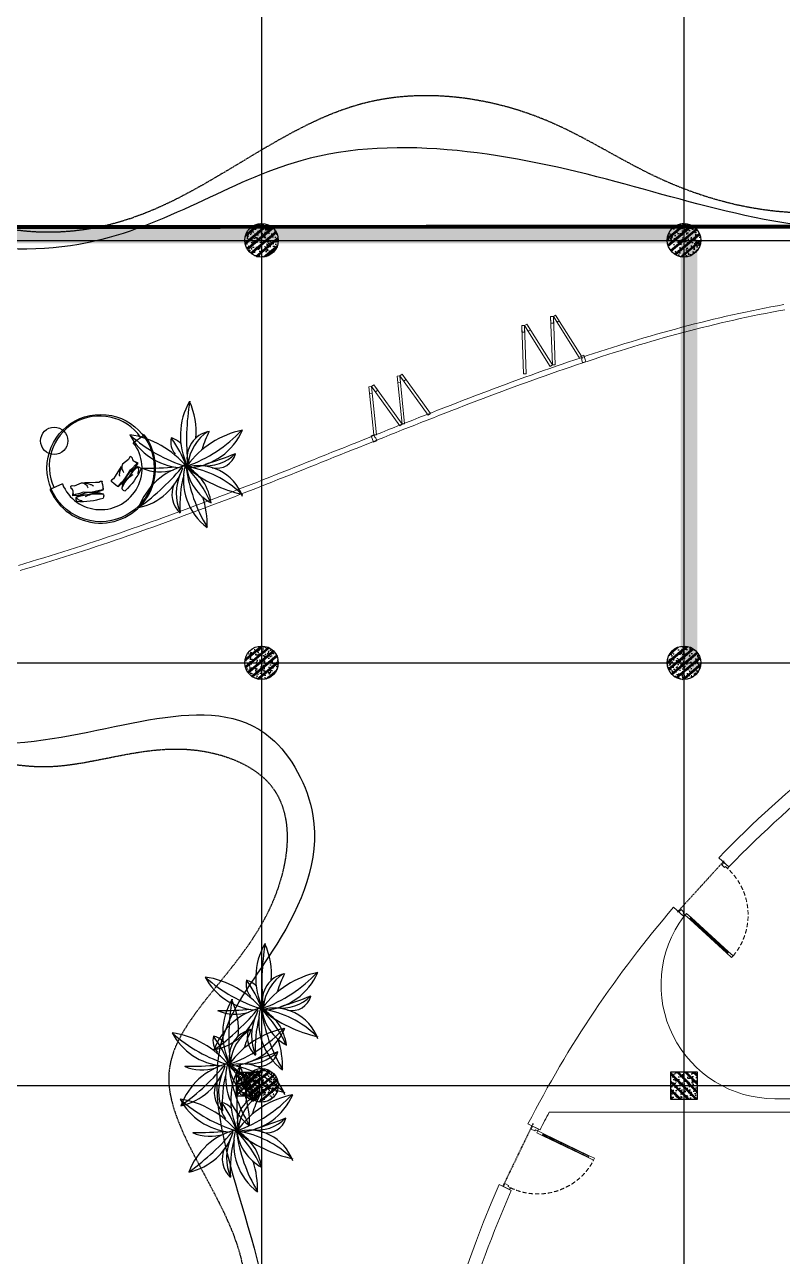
# Model space of a CAD drawing. Header units: millimetres. Extents: x -1030105 to 906887, y -616134 to 1220667.
# Drawn here: x -67326 to -56024, y 546145 to 564512 of the extents above; entities that cross this region are included whole.
import ezdxf
from ezdxf.enums import TextEntityAlignment as Align

# ---------------------------------------------------------------- set-up
doc = ezdxf.new("R2010")
doc.units = ezdxf.units.MM
doc.header["$MEASUREMENT"] = 0
for name, pattern in [('CENTER', [2, 1.25, -0.25, 0.25, -0.25]), ('DASH', [0.35, 0.25, -0.1]), ('DASHED', [0.75, 0.5, -0.25]), ('HIDDEN', [9.524999999999999, 6.35, -3.175])]:
    doc.linetypes.add(name, pattern=pattern)
for name, color, linetype in [('A-Column', 4, 'Continuous'), ('A-Furniture', 143, 'Continuous'), ('A-Tree', 98, 'Continuous'), ('XR-BC-zColumn$0$LBC - BEACH CLUB - 240809 DG Rev$0$DA-WALL-PATT', 8, 'Continuous'), ('XR-BC-zColumn$0$LBC - BEACH CLUB - 240809 DG Rev$0$LBC - BEACH CLUB - COLUMN$0$Col 2FL$0$Col 2FL$0$S-Hatch', 8, 'Continuous')]:
    doc.layers.add(name, color=color, linetype=linetype)
doc.layers.add('A-Door', color=33, linetype='Continuous', lineweight=9)
doc.layers.add('A-Wall', color=6, linetype='Continuous', lineweight=9)
doc.styles.add('Arial_Bold', font='arialbd.ttf')
pattern_1 = [(45, (0, 0), (-0.08838834764831845, 0.08838834764831845), [])]

# ---------------------------------------------------------------- blocks, each defined once
blk = doc.blocks.new('Xref ViasHotel_DD$0$A$C128252A6')
at = {"color": 8}
for points in [[(-199.9999999999998, 80, 0.3322994664073974), (-199.9999999999998, 19.81332496188793, 0.6324162420717983)], [(-199.9999999999998, 80.00000000000011, -0.2490666248094393), (200.0000000000002, 80.00000000000011, -1.822674955046673)], [(-199.9999999999998, 80, -0.09906662480943984), (200.0000000000002, 80, 0.2500000000000002)], [(-199.9999999999998, 19.81332496188793, 0.09906662480943984), (200.0000000000002, 19.81332496188793, -0.2500000000000002)], [(200.0000000000005, 80, -0.3322994664073974), (200.0000000000005, 19.81332496188793, -0.6324162420717983)]]:
    blk.add_lwpolyline(points, format="xyb", dxfattribs=at)
at = {"color": 8, "extrusion": (0, 0, -1)}
blk.add_ellipse((780.901468476882, 898.8733692508494), major_axis=(963.0713825663126, 850.8882908308581), ratio=0.2526383053282041, start_param=2.937223005694502, end_param=3.252076243694595, dxfattribs=at)
at = {"color": 8}
blk.add_ellipse((489.0823721401978, -1084.750095867943), major_axis=(-570.07364656276, 1143.957243795844), ratio=0.5046886879477465, start_param=-0.3101705365576701, end_param=-0.02720458697516248, dxfattribs=at)
blk = doc.blocks.new('Xref ViasHotel_DD$0$A$C17F019FA')
at = {"color": 0}
for p, q in [((697.3613185467548, 813.5510439238133), (699.8647010212298, 793.7083355354334)), ((717.92756481783, 611.7488865882551), (697.3935861733044, 813.5551142003897)), ((717.92756481783, -611.7488865882624), (697.3935861733044, -813.5551142003969))]:
    blk.add_line(p, q, dxfattribs=at)
at = {"color": 8}
for p, q in [((911.1235133591108, 486.6482995716142), (876.5645466852293, 475.0832951677367)), ((876.5645466852293, 475.0832951677367), (878.1273524641292, 452.6495051582751)), ((878.1273524641292, 452.6495051582751), (901.4338400554261, 424.4306216275654)), ((901.4338400554261, 424.4306216275654), (916.6133127548383, 311.5601572402375)), ((935.0062488559051, 479.9165721031459), (911.1235133591108, 486.6482995716142)), ((961.139452258125, 481.141645068521), (935.0062488559051, 479.9165721031459)), ((1017.680437306, 521.5613187019917), (961.139452258125, 481.141645068521)), ((1001.301164626551, 501.9571702050962), (976.2468804499949, 488.7440328818702)), ((1021.612518758397, 504.4795778361804), (1001.301164626551, 501.9571702050962)), ((1118.624785390741, 318.7744182569659), (1017.680437306, 521.5613187019917)), ((1020.924754717649, 474.0890040926388), (1021.612518758397, 504.4795778361804)), ((1040.10255618114, 410.6074418284697), (1020.924754717649, 474.0890040926388)), ((1047.152791371162, 360.1662257797943), (1040.10255618114, 410.6074418284697)), ((916.6133127548383, 311.5601572402375), (932.8588758128462, 286.9791447847165)), ((924.4005359811708, 299.3003545842439), (937.7712586250564, 285.890945177729)), ((932.8588758128462, 286.9791447847165), (947.7369539322681, 266.323056805144)), ((934.5817545351456, 274.1928506558688), (1012.630326271872, 127.1067900543203)), ((937.7712586250564, 285.890945177729), (952.4424257027567, 275.754333760975)), ((947.7369539322681, 266.323056805144), (961.3091488336213, 249.1674581054613)), ((952.4424257027567, 275.754333760975), (968.3032555474201, 268.713795114425)), ((961.3091488336213, 249.1674581054613), (973.6370622373652, 235.0879134895076)), ((968.3032555474201, 268.713795114425), (985.2429664921365, 264.5926040189515)), ((973.6370622373652, 235.0879134895076), (984.7822958639299, 223.6599877613262)), ((984.7822958639299, 223.6599877613262), (994.8064514338039, 214.4592457248)), ((985.2429664921365, 264.5926040189515), (1003.150776869792, 263.2140352550414)), ((994.8064514338039, 214.4592457248), (1003.771130667534, 207.0612521839212)), ((1003.150776869792, 263.2140352550414), (1021.915905013564, 264.4013636033487)), ((1003.771130667534, 207.0612521839212), (1011.737935285462, 201.04157194258)), ((1011.737935285462, 201.04157194258), (1018.806529249588, 196.0319917238157)), ((1018.806529249588, 196.0319917238157), (1025.228825487342, 191.8891859269279)), ((1021.915905013564, 264.4013636033487), (1031.209781213722, 266.1049369151733)), ((1025.228825487342, 191.8891859269279), (1031.294799167721, 188.5260508703286)), ((1031.294799167721, 188.5260508703286), (1037.294425459753, 185.8554828724664)), ((1037.294425459753, 185.8554828724664), (1043.517679532291, 183.7903782517024)), ((1043.517679532291, 183.7903782517024), (1047.422810017597, 182.8937819989733)), ((1076.169695191231, 321.7466219697599), (1047.152791371162, 360.1662257797943)), ((1114.245428607916, 246.0654082532783), (1076.169695191231, 321.7466219697599)), ((1130.911862430512, 202.8794769667147), (1114.245428607916, 246.0654082532783)), ((1138.97503520461, 243.5271452402958), (1118.624785390741, 318.7744182569659)), ((1147.002085988526, 138.2062920827302), (1130.911862430512, 202.8794769667147)), ((1171.629403945466, 92.77644095077267), (1138.97503520461, 243.5271452402958)), ((1012.630326271872, 127.1067900543203), (1036.067291961575, 84.76161766651785)), ((1036.067291961575, 84.76161766651785), (1036.923326283752, 54.96683084905817)), ((1036.923326283752, 54.96683084905817), (1048.344139921013, 34.56543905798026)), ((1048.344139921013, 34.56543905798026), (1062.945077823999, 47.28856696844014)), ((1062.945077823999, 47.28856696844014), (1093.467885909893, 55.52383848814497)), ((1093.467885909893, 55.52383848814497), (1161.395263161976, 81.73855943974195)), ((1143.134171722078, 74.69118861915922), (1171.629403945466, 92.77644095077267)), ((1157.474318943277, 115.6667900273824), (1147.002085988526, 138.2062920827302)), ((1171.629403945466, 92.77644095077267), (1157.474318943277, 115.6667900273824)), ((1161.395263161976, 81.73855943974195), (1171.629403945466, 92.77644095077267)), ((865.6186600426445, -318.6474451640897), (943.6613979030517, -171.5582890693113)), ((943.6613979030517, -171.5582890693113), (967.0966840549372, -129.2121871439376)), ((967.0966840549372, -129.2121871439376), (967.9515366378473, -99.41736639737064)), ((967.9515366378473, -99.41736639737064), (979.3715410939767, -79.0155216432322)), ((979.3715410939767, -79.0155216432322), (993.9729836177721, -91.73807043259876)), ((993.9729836177721, -91.73807043259876), (1024.496118311887, -99.97213133203331)), ((1024.496118311887, -99.97213133203331), (1092.424535254395, -126.1841580869295)), ((1078.033597749076, -182.6524615562739), (1061.945939310128, -247.3262845694117)), ((1102.659113820875, -137.2216336766942), (1070.010724269872, -287.9736330046653)), ((1074.163164311845, -119.1375115541814), (1102.659113820875, -137.2216336766942)), ((1088.504936720477, -160.1125441627155), (1078.033597749076, -182.6524615562739)), ((1102.659113820875, -137.2216336766942), (1088.504936720477, -160.1125441627155)), ((1092.424535254395, -126.1841580869295), (1102.659113820875, -137.2216336766942)), ((832.4767044088803, -468.8865307499291), (847.6517003608169, -356.0154643940987)), ((847.6517003608169, -356.0154643940987), (863.8962884593348, -331.433807616726)), ((855.4384373254725, -343.75535288627), (868.808628106839, -330.3454131727412)), ((863.8962884593348, -331.433807616726), (878.773547292978, -310.7771295502025)), ((868.808628106839, -330.3454131727412), (883.4793931287131, -320.2082198673961)), ((878.773547292978, -310.7771295502025), (892.3450617480557, -293.6209925555449)), ((883.4793931287131, -320.2082198673961), (899.3399437148473, -313.1670521447086)), ((892.3450617480557, -293.6209925555449), (904.6724167108187, -279.5409589936244)), ((899.3399437148473, -313.1670521447086), (916.2794911891106, -309.0451891795747)), ((904.6724167108187, -279.5409589936244), (915.8171970674593, -268.1125912255375)), ((915.8171970674593, -268.1125912255375), (925.8409877041122, -258.9114516122208)), ((916.2794911891106, -309.0451891795747), (934.1872468750516, -307.665910146512)), ((925.8409877041122, -258.9114516122208), (934.8053735072026, -251.5131025147202)), ((934.1872468750516, -307.665910146512), (952.9524220965686, -308.8524942202057)), ((934.8053735072026, -251.5131025147202), (942.7719393626903, -245.493106293965)), ((942.7719393626903, -245.493106293965), (949.8403346283012, -240.4832457203665)), ((1049.663458974159, -363.2217131058715), (948.7271540235961, -566.012617106222)), ((949.8403346283012, -240.4832457203665), (956.2624665466137, -236.3401852017923)), ((952.9524220965686, -308.8524942202057), (962.2463658575725, -310.5556989114339)), ((956.2624665466137, -236.3401852017923), (962.3283068315359, -232.9768095555846)), ((962.3283068315359, -232.9768095555846), (968.3278271972085, -230.3060035990711)), ((968.3278271972085, -230.3060035990711), (974.5509993574233, -228.2406521495213)), ((974.5509993574233, -228.2406521495213), (978.4560942783137, -227.3439010098882)), ((1007.208486693329, -366.1956006953915), (978.1931067173136, -404.6163553609149)), ((1045.281218366756, -290.5128768560317), (1007.208486693329, -366.1956006953915)), ((1061.945939310128, -247.3262845694117), (1045.281218366756, -290.5128768560317)), ((1070.010724269872, -287.9736330046653), (1049.663458974159, -363.2217131058715)), ((807.6094200747611, -519.540190630978), (809.1713360701106, -497.1063386542301)), ((842.1688454195391, -531.1038243274525), (807.6094200747611, -519.540190630978)), ((809.1713360701106, -497.1063386542301), (832.4767044088803, -468.8865307499291)), ((866.0513138997776, -524.3711496130054), (842.1688454195391, -531.1038243274525)), ((892.1845658710226, -525.5951860667483), (866.0513138997776, -524.3711496130054)), ((948.7271540235961, -566.012617106222), (892.1845658710226, -525.5951860667483)), ((932.3471038055723, -546.4091182692064), (907.2922955814574, -533.1969746743052)), ((952.6585579667008, -548.930720297285), (932.3471038055723, -546.4091182692064)), ((971.1448721623747, -455.0578510005435), (951.9695885574911, -518.5401738561559)), ((951.9695885574911, -518.5401738561559), (952.6585579667008, -548.930720297285)), ((978.1931067173136, -404.6163553609149), (971.1448721623747, -455.0578510005435))]:
    blk.add_line(p, q, dxfattribs=at)
at = {"color": 0}
blk.add_lwpolyline([(717.92756481783, -611.7488865882624, 1.147515927552198), (717.92756481783, 611.7488865882551, 1.001616190193315)], format="xyb", dxfattribs=at)
blk.add_circle((800, 0), 800.0000000000001, dxfattribs=at)
for centre, radius, start, end in [((770.0000000059372, -0.0005949389305897057), 749.9999999999994, 95.03666357994847, 264.9633272164608), ((800, 0), 820.0000000000003, 262.8117499346516, 97.1905225647401)]:
    blk.add_arc(centre, radius, start, end, dxfattribs=at)
at = {"color": 8, "extrusion": (0, 0, -1), "zscale": -1, "rotation": 246.5885494187162}
blk.add_blockref('Xref ViasHotel_DD$0$A$C128252A6', (-1213.472352847049, 337.1273957474696), dxfattribs=at)
at = {"color": 8, "rotation": 66.59082191803262}
blk.add_blockref('Xref ViasHotel_DD$0$A$C128252A6', (1144.511754282576, -381.5709286812562), dxfattribs=at)
blk = doc.blocks.new('FUR')
at = {"layer": 'A-Furniture', "color": 8, "linetype": 'DASH', "ltscale": 50}
for p, q in [((-12195.38874326591, 28746.28225882875), (-12891.45049999998, 27982.97072861483)), ((-15046.20129138821, 24826.81333469541), (-15496.02836264382, 23892.14958024258))]:
    blk.add_line(p, q, dxfattribs=at)
at = {"layer": 'A-Furniture', "color": 8, "linetype": 'DASH', "lineweight": 9, "ltscale": 1000, "const_width": 50}
blk.add_lwpolyline([(-33574.116996225, 38198.03701352875), (-3.274180926382542e-10, 38211.88251353393), (0, 0), (-7049.126603505938, -1.164153218269348e-10, -0.3011393681377011), (-23981.73349209089, -18888.11748647457), (-49064.43265007329, -18888.11748647457, -0.06124952190979967), (-52473.9447657284, -15923.13210822688), (-52473.9447657284, -15923.13210822688, -0.127607782766149), (-56769.0085550223, -7888.247632739716), (-57047.06649999994, -6235.426486474578, -0.1924218543560013), (-53256.03130311794, 9916.925028712954), (-55726.52506250713, 11649.12232822133, -0.09220963238652186), (-52805.8425345454, 17542.93784715806, -0.09579334497253111), (-54512.04080293298, 23938.01559452759, -0.1077169431674273), (-53957.97341630229, 28268.68321032356, -0.2285839789093287), (-47025.84992466056, 33492.16687116434, 0.2045490622853214), (-42688.61020563537, 36230.61212708103, 0.1311708844373413), (-42047.51066320275, 38025.4441493589, -0.3035398224954187), (-39524.66233420366, 41042.55836063065, -0.3273425619805889)], format="xyb", close=True, dxfattribs=at)
at = {"layer": 'A-Furniture'}
blk.add_circle((-22187.95049999998, 35008.47072861483), 203.1384995514144, dxfattribs=at)
for points in [[(-8924.450499999977, 45568.97072861483), (-9840.450499999977, 46090.97072861483), (-12717.45049999998, 46168.97072861483), (-14972.95049999998, 44562.47072861483), (-20083.45049999998, 44491.47072861483), (-23992.95049999998, 44397.97072861483), (-25666.95049999998, 42475.47072861483), (-25418.45049999998, 38977.47072861483), (-21694.45049999998, 37961.47072861483), (-18510.45049999998, 39185.97072861483), (-13807.45049999998, 38871.97072861483), (-11600.45049999998, 38311.97072861483), (-7939.950499999977, 38736.97072861483), (-6709.895571933805, 41431.90438062791), (-8089.950499999977, 44722.97072861483), (-8924.450499999977, 45568.97072861483)], [(-25340.45049999998, 29562.97072861483), (-25610.45049999998, 28429.97072861483), (-24838.45049999998, 26314.97072861483), (-24908.95049999998, 25419.97072861483), (-26238.95049999998, 23819.47072861483), (-26481.45049999998, 22058.97072861483), (-23603.95049999998, 19353.97072861483), (-19093.95049999998, 21176.97072861483), (-19671.45049999998, 26123.47072861483), (-18868.95049999998, 27501.97072861483), (-18330.95049999998, 29423.47072861483), (-18961.95049999998, 30581.97072861483), (-22759.95049999998, 30505.97072861483), (-24899.45049999998, 30163.47072861483), (-25340.45049999998, 29562.97072861483)]]:
    blk.add_spline(points, degree=3, dxfattribs=at)
at = {"layer": 'A-Furniture', "color": 8, "linetype": 'DASH', "ltscale": 50}
for points in [[(-24161.45049999998, 43901.47072861483), (-24928.95049999998, 43196.97072861483), (-25534.95049999998, 41016.47072861483), (-24809.95049999998, 39236.47072861483), (-22740.95049999998, 38149.47072861483), (-21173.45049999998, 38284.47072861483), (-19403.45049999998, 39161.97072861483), (-17510.95049999998, 40056.47072861483), (-14855.95049999998, 39789.97072861483), (-13170.95049999998, 38926.47072861483), (-10565.45049999998, 38424.97072861483), (-9218.887186845946, 38750.38499673549), (-8091.373079408666, 39308.92120005039), (-7136.950499999977, 40370.97072861483), (-6960.450499999977, 41928.97072861483), (-8203.387845789533, 44461.94725154969), (-10044.45049999998, 45803.47072861483), (-12022.95049999998, 45568.97072861483), (-13736.95049999998, 44462.47072861483), (-16065.45049999998, 43902.47072861483), (-18178.45049999998, 43888.97072861483), (-22820.95049999998, 44398.97072861483), (-24161.45049999998, 43901.47072861483)], [(-24817.45049999998, 29974.47072861483), (-25181.45049999998, 28983.47072861483), (-24073.45049999998, 25533.47072861483), (-25989.45049999998, 23571.47072861483), (-26112.95049999998, 21549.97072861483), (-25063.45049999998, 20145.47072861483), (-23274.95049999998, 19511.47072861483), (-20212.45049999998, 20564.97072861483), (-19347.45049999998, 22460.47072861483), (-20474.95049999998, 25606.47072861483), (-19015.95049999998, 27948.47072861483), (-18937.45049999998, 29845.97072861483), (-20145.45049999998, 30403.47072861483), (-22322.95049999998, 30151.47072861483), (-23879.95049999998, 30330.97072861483), (-24680.95049999998, 30146.97072861483), (-24817.45049999998, 29974.47072861483)]]:
    blk.add_spline(points, degree=3, dxfattribs=at)
at = {"layer": 'A-Furniture', "rotation": 300.1785078773561}
blk.add_blockref('Xref ViasHotel_DD$0$A$C17F019FA', (-21898.49829675409, 35294.46765572252), dxfattribs=at)
blk = doc.blocks.new('hggtd')
at = {"layer": 'A-Door', "ltscale": 10}
for points in [[(-37522.30413191073, 553210.0989524032), (-37462.61143195868, 553210.3158777887), (-37462.7931325296, 553260.3155476366), (-37562.48556836, 553259.9532617943), (-37562.34020790327, 553219.953525916), (-37522.34047202492, 553220.0988863728)], [(-37562.34020790327, 553219.953525916), (-37550.77698953477, 553182.5641279547), (-38246.76598047192, 552993.3609571508), (-38257.0264835011, 553031.1044955886)], [(-38257.0264835011, 553031.1044955886), (-38246.76598047192, 552993.3609571508), (-38150.26809078419, 553019.5937093099), (-38160.76119164789, 553058.192865185)], [(-38259.00160165331, 552953.1427850041), (-38246.76541330145, 552993.2048853468), (-38152.10331566764, 552966.2864699255), (-38162.31560169254, 552927.6120699414)], [(-37561.6558693455, 552769.0030419283), (-37550.96911318326, 552809.4742822888), (-38246.76541330145, 552993.2048853468), (-38259.00160165331, 552953.1427850041)], [(-37561.6558693455, 552769.0030419283), (-37550.15187984782, 552731.1441886064), (-38246.14087078497, 552541.9410178026), (-38256.51613611132, 552580.106712461)], [(-38256.51613611132, 552580.106712461), (-38246.14087078497, 552541.9410178026), (-38149.64298109724, 552568.1737699618), (-38160.13608196094, 552606.7729258367)], [(-38256.34578606571, 552501.730225313), (-38246.14030361451, 552541.7849459986), (-38149.44750008004, 552514.8739102345), (-38159.65978610494, 552476.1995102502)], [(-37559.0000537579, 552317.5904822372), (-37548.4474841831, 552357.5535517792), (-38246.14030361451, 552541.7849459986), (-38256.34578606571, 552501.730225313)]]:
    blk.add_lwpolyline(points, close=True, dxfattribs=at)
blk = doc.blocks.new('*U1453')
at = {"color": 8}
for p, q in [((-62.68943999952956, 940.0005611120741), (-62.68943999952085, 200.0990500354674)), ((-30.00000000000785, 940), (-29.99999999999913, 200))]:
    blk.add_line(p, q, dxfattribs=at)
at = {"color": 0}
for p, q in [((-52.88260799996407, 939.9009499645344), (-52.88260799995539, 200.0990500354674)), ((-39.80683199968974, 940), (-39.80683199968102, 200))]:
    blk.add_line(p, q, dxfattribs=at)
for points in [[(-39.80683199968976, 952.2585399996022), (-39.80683199968974, 940), (-30.00000000000785, 940), (-30.00000000000784, 1040), (-62.68943999952957, 1040.000000000002), (-62.68943999952956, 939.9009499645344), (-52.88260799996407, 939.9009499645344), (-52.88260799996408, 952.2585399996042)], [(-29.99999999999913, 200), (-39.80683199968102, 200), (-39.806831999681, 187.7414600003976), (-52.88260799995537, 187.7414600003976), (-52.88260799995539, 200.0990500354674), (-62.68943999952085, 200.0990500354674), (-62.68943999952174, 100), (-30.00000000000005, 99.99999999999997)], [(-950, 59.99999999999405), (-950, -6.108209199885477e-12), (-1000, -6.073674970517341e-12), (-1000, 99.9999999999939), (-970, 99.9999999999939), (-970, 59.99999999999407)], [(-50.00000000000006, 60.00000000000001), (-50.00000000000007, -1.502068819294914e-13), (-6.110323993568427e-14, -1.13686837721616e-13), (-4.88843609278971e-14, 100), (-30.00000000000005, 99.99999999999997), (-30.00000000000005, 60.00000000000002)]]:
    blk.add_lwpolyline(points, close=True, dxfattribs=at)
at = {"color": 8, "linetype": 'HIDDEN', "ltscale": 10}
blk.add_arc((-28.72490047830752, 99.48631612752885), 941.2752396885915, 92.30493916825083, 179.9687318670343, dxfattribs=at)
blk = doc.blocks.new('*U1454')
at = {"color": 8}
for p, q in [((30.00000000000795, 940), (29.99999999999914, 200)), ((62.68943999952966, 940.0005611120741), (62.68943999952086, 200.0990500354674))]:
    blk.add_line(p, q, dxfattribs=at)
at = {"color": 0}
for p, q in [((39.80683199968984, 940), (39.80683199968103, 200)), ((52.88260799996416, 939.9009499645344), (52.8826079999554, 200.0990500354674))]:
    blk.add_line(p, q, dxfattribs=at)
for points in [[(39.80683199968986, 952.2585399996022), (39.80683199968984, 940), (30.00000000000795, 940), (30.00000000000795, 1040), (62.68943999952968, 1040.000000000002), (62.68943999952966, 939.9009499645344), (52.88260799996416, 939.9009499645344), (52.88260799996418, 952.2585399996042)], [(29.99999999999914, 200), (39.80683199968103, 200), (39.80683199968101, 187.7414600003976), (52.88260799995538, 187.7414600003976), (52.8826079999554, 200.0990500354674), (62.68943999952086, 200.0990500354674), (62.68943999952174, 100), (30.00000000000005, 99.99999999999997)], [(50.00000000000005, 60), (50.00000000000006, -1.56319401867222e-13), (4.890323993568425e-14, -1.13686837721616e-13), (4.890940080335845e-14, 100), (30.00000000000005, 99.99999999999997), (30.00000000000005, 60.00000000000001)], [(950, 59.99999999999394), (950, -6.22434707870236e-12), (1000, -6.195925369271955e-12), (1000, 99.99999999999378), (970, 99.99999999999379), (970, 59.99999999999395)]]:
    blk.add_lwpolyline(points, close=True, dxfattribs=at)
at = {"color": 8, "linetype": 'HIDDEN', "ltscale": 10}
blk.add_arc((28.72490047830752, 99.48631612752885), 941.2752396885915, 0.0312681329657085, 87.69506083174919, dxfattribs=at)
blk = doc.blocks.new('TƯỜNG NÔI THẤT')
at = {"layer": 'A-Door', "ltscale": 10}
for points in [[(41019.23711067835, 52741.3248554595), (40923.9542133033, 52724.13965369144), (40828.75951318552, 52706.38810356241), (40733.65153132827, 52688.07834383508), (40638.62878873484, 52669.21851327259), (40543.68980640851, 52649.81675063795), (40448.83310535255, 52629.88119469408), (40354.05720657023, 52609.419984204), (40259.36063106483, 52588.44125793059), (40164.74189983964, 52566.95315463701), (40070.19953389792, 52544.96381308604), (39975.73205424297, 52522.48137204081), (39881.33798187804, 52499.51397026435), (39787.01583780642, 52476.06974651944), (39692.76414303139, 52452.15683956922), (39598.58141855622, 52427.78338817658), (39504.46618538419, 52402.95753110456), (39410.41696451858, 52377.68740711617), (39316.43227696266, 52351.98115497432), (39222.51064371972, 52325.84691344202), (39128.65058579302, 52299.29282128229), (39034.85062418585, 52272.32701725804), (38941.10927990148, 52244.95764013228), (38847.42507394319, 52217.19282866805), (38753.79652731426, 52189.04072162823), (38660.22216101796, 52160.50945777586), (38566.70049605757, 52131.60717587394), (38473.23005343637, 52102.34201468539), (38379.80935415764, 52072.72211297322), (38286.43691922464, 52042.75560950045), (38193.11126964068, 52012.45064303011), (38099.830926409, 51981.81535232498), (38006.59441053289, 51950.85787614819), (37913.40024301564, 51919.58635326277), (37820.24694486051, 51888.00892243162), (37727.13303707079, 51856.13372241764), (37634.05704064974, 51823.96889198397), (37541.01747660066, 51791.52256989351), (37448.01286592681, 51758.80289490928), (37355.04172963148, 51725.81800579431), (37262.10258871793, 51692.57604131137), (37169.19396418945, 51659.08514022361), (37076.31437704931, 51625.35344129405), (36983.46234830079, 51591.38908328558), (36890.63639894717, 51557.20020496123), (36797.83504999173, 51522.79494508402), (36705.05682243773, 51488.18144241674), (36612.30023728847, 51453.36783572263), (36519.56381554721, 51418.36226376449), (36426.84607821723, 51383.17286530533), (36334.14554630182, 51347.80777910817), (36241.46074080424, 51312.27514393604), (36148.79018272777, 51276.58309855184), (36056.1323930757, 51240.73978171858), (35963.48589285129, 51204.75333219918), (35870.84920305783, 51168.63188875676), (35778.22084469859, 51132.38359015423), (35685.59933877685, 51096.0165751545), (35592.98320629588, 51059.53898252069), (35500.37096825897, 51022.95895101561), (35407.76114566938, 50986.28461940249), (35315.15225953041, 50949.52412644401), (35222.54283084532, 50912.68561090343), (35129.93138061739, 50875.77721154352), (35037.3164298499, 50838.80706712743), (34944.69649954612, 50801.78331641795), (34852.07011070933, 50764.71409817832), (34759.43578434282, 50727.60755117121), (34666.79204144985, 50690.47181415989), (34574.13740303371, 50653.31502590724), (34481.47039009766, 50616.14532517618), (34388.789523645, 50578.97085072973), (34296.09332467899, 50541.79974133079), (34203.38031420291, 50504.64013574249), (34110.64901322003, 50467.50017272786), (34017.89794273365, 50430.38799104968), (33925.12562374702, 50393.31172947097), (33832.33057726343, 50356.27952675486), (33739.51132428617, 50319.29952166416), (33646.6663858185, 50282.37985296198), (33553.7942828637, 50245.52865941124), (33460.89353642504, 50208.75407977495), (33367.96266750581, 50172.06425281602), (33275.00019710929, 50135.46731729747), (33182.00464623874, 50098.97141198243), (33088.97453589745, 50062.5846756337), (32995.90838708868, 50026.31524701428), (32902.80472081574, 49990.17126488721), (32809.66205808187, 49954.16086801537), (32716.47891989037, 49918.29219516192), (32623.25382724452, 49882.57338508964), (32529.98530114758, 49847.01257656165), (32436.67186260284, 49811.617908341), (32343.31203261357, 49776.39751919045), (32249.90433218305, 49741.35954787314), (32156.44728231456, 49706.51213315199), (32062.93940623219, 49671.86340598273), (31969.37960211896, 49637.42017917219), (31875.76756195237, 49603.18647498253), (31782.10307878243, 49569.16596036055), (31688.38594565916, 49535.36230225314), (31594.61595563254, 49501.77916760731), (31500.79290175258, 49468.42022336996), (31406.91657706928, 49435.28913648799), (31312.98677463265, 49402.38957390841), (31219.00328749267, 49369.725202578), (31124.96590869938, 49337.29968944378), (31030.87443130274, 49305.11670145264), (30936.72864835279, 49273.17990555149), (30842.52835289951, 49241.49296868721), (30748.2733379929, 49210.05955780682), (30653.96339668297, 49178.88333985722), (30559.59832201974, 49147.9679817853), (30465.17790705318, 49117.31715053797), (30370.7019448333, 49086.93451306212), (30276.17022841012, 49056.82373630477), (30181.58255083364, 49026.9884872128), (30086.93870515384, 48997.43243273313), (29992.23848442074, 48968.15923981252), (29897.48168168434, 48939.17257539823), (29802.66808999464, 48910.47610643692), (29707.79750240163, 48882.07349987549), (29612.86971195534, 48853.96842266107)], [(29590.2765459028, 48930.71181922778), (29684.96931282055, 48958.74730839219), (29779.60800474958, 48987.08049318928), (29874.19281216063, 49015.70772462653), (29968.72393095856, 49044.62535879435), (30063.20155704825, 49073.82975178328), (30157.62588633456, 49103.31725968409), (30251.99711472238, 49133.08423858718), (30346.31543811658, 49163.12704458321), (30440.58105242203, 49193.44203376269), (30534.7941535436, 49224.02556221629), (30628.95493738617, 49254.87398603442), (30723.06359985459, 49285.98366130772), (30817.12033685377, 49317.35094412684), (30911.12533890453, 49348.97218912106), (31005.07874513099, 49380.84373532073), (31098.98075210987, 49412.96193396498), (31192.83157590557, 49445.32314120373), (31286.63143258252, 49477.92371318722), (31380.38053820514, 49510.7600060656), (31474.07910883785, 49543.82837598911), (31567.72736054506, 49577.12517910777), (31661.32550939119, 49610.64677157183), (31754.87377144067, 49644.38950953132), (31848.37236275792, 49678.34974913648), (31941.82149940734, 49712.52384653746), (32035.22139745337, 49746.90815788449), (32128.5730028882, 49781.49896879704), (32221.87983631917, 49816.29040456377), (32315.14359608186, 49851.27443048416), (32408.36574424915, 49886.44293202821), (32501.54774289392, 49921.78779466567), (32594.69105408906, 49957.30090386653), (32687.79713990747, 49992.97414510034), (32780.86746242201, 50028.79940383718), (32873.9034837056, 50064.76856554684), (32966.90666583109, 50100.87351569918), (33059.87847087139, 50137.10613976384), (33152.82036089936, 50173.45832321094), (33245.73379798792, 50209.92195151013), (33338.62024420993, 50246.48891013139), (33431.48116163829, 50283.15108454437), (33524.31801231777, 50319.90036018682), (33617.13225986272, 50356.72861593449), (33709.92537969733, 50393.62771825201), (33802.69885058935, 50430.58953249105), (33895.45415130654, 50467.60592400294), (33988.19276061665, 50504.66875813936), (34080.91615728741, 50541.76990025165), (34173.6258200866, 50578.90121569135), (34266.32322778196, 50616.05456981005), (34359.00985914122, 50653.22182795918), (34451.68719293215, 50690.3948554903), (34544.3567079225, 50727.56551775476), (34637.01988288001, 50764.72568010422), (34729.67819657244, 50801.86720789014), (34822.33312776755, 50838.98196646397), (34914.98615523307, 50876.06182117714), (35007.6387588007, 50913.09863698517), (35100.29242908135, 50950.08426896983), (35192.94866273177, 50987.01056300208), (35285.60895645784, 51023.86936464824), (35378.27480696539, 51060.65251947439), (35470.94771096032, 51097.35187304683), (35563.62916514849, 51133.95927093155), (35656.32066623576, 51170.46655869496), (35749.02371092799, 51206.86558190314), (35841.73979593107, 51243.1481861223), (35934.47041795085, 51279.30621691875), (36027.21707369321, 51315.33151985856), (36119.981259864, 51351.21594050783), (36212.7644731691, 51386.95132443309), (36305.56821031438, 51422.52951720019), (36398.39396809827, 51457.94236443669), (36491.24325167237, 51493.18171002727), (36584.11757280006, 51528.23938027886), (36677.0184416632, 51563.1071963968), (36769.94736844366, 51597.77697958623), (36862.90586332331, 51632.24055105238), (36955.895436484, 51666.48973200039), (37048.91759810761, 51700.51634363562), (37141.973858376, 51734.3122071632), (37235.06572747105, 51767.86914378824), (37328.19471557461, 51801.17897471611), (37421.36233286855, 51834.23352115182), (37514.57008953474, 51867.02460430074), (37607.81949575504, 51899.54404536809), (37701.11206171132, 51931.78366555891), (37794.44929758544, 51963.73528607865), (37887.8327175891, 51995.39072844828), (37981.26384600594, 52026.74180030392), (38074.74419485372, 52057.78029138071), (38168.27527501611, 52088.49799067364), (38261.85859737673, 52118.88668717782), (38355.49567281922, 52148.93816988799), (38449.18801222724, 52178.64422779938), (38542.93712648442, 52207.99664990685), (38636.74452647442, 52236.9872252054), (38730.61172308085, 52265.60774269013), (38824.54022718739, 52293.84999135579), (38918.53154967766, 52321.7057601976), (39012.58720143531, 52349.16683821043), (39106.70869334398, 52376.22501438926), (39200.89753628732, 52402.87207772909), (39295.15524154358, 52429.09981721139), (39389.48333437376, 52454.90001273493), (39483.88331542721, 52480.26441978442), (39578.35667147739, 52505.18478980171), (39672.90488929776, 52529.65287422878), (39767.52945566177, 52553.66042450734), (39862.2318573429, 52577.19919207948), (39957.01358111459, 52600.26092838694), (40051.87611375031, 52622.83738487191), (40146.82094202351, 52644.920312976), (40241.84955270765, 52666.50146414118), (40336.9634325762, 52687.57258980954), (40432.16406840261, 52708.1254414228), (40527.45294696034, 52728.15177042293), (40622.83155502286, 52747.64332825178), (40718.30137936361, 52766.59186635131), (40813.86389611003, 52784.98912628344), (40909.52053927245, 52802.82681640703), (41005.27275456253, 52820.09666253719)]]:
    blk.add_lwpolyline(points, dxfattribs=at)
at = {"layer": 'A-Wall'}
for points in [[(43955.58551770618, 47354.62386742327, -0.5978927883557262), (45817.90282686449, 46353.95619931922), (45817.9028268652, 41371.30569735845), (46017.9028268652, 41371.30569735845), (46017.90282687212, 49265.20625682001, 0.02923008382057185), (46593.00439158297, 50101.18885448249), (46410.99856753298, 50186.97898426896, -0.1235055622237506), (43469.25289815248, 47286.45956194401, 0.066189817812034), (40035.32240380479, 44571.00805746042), (40186.50884143535, 44433.02550867142, -0.06715931402793705), (43571.0456601737, 47114.30097360862, 0.01305377313994251)], [(37369.58480129548, 40514.05865748413), (37189.52171886628, 40600.71789576579, -0.05887217859492827), (39361.55171909077, 43832.06740772561), (39512.39200566077, 43694.40077870002, 0.617548140923749), (40873.82534770101, 40976.31470417441), (42553.98832686519, 40976.31470418687), (42553.98832686519, 40776.31470418687), (37507.47230816721, 40776.31470418687, 0.003959162919900763), (37369.56987383591, 40514.0658416457, 0.005470118784056181)], [(35768.4653848181, 30383.70859216468), (35572.16749171635, 30344.79159151053, -0.1448864709334323), (36759.20771499202, 39696.75736667321), (36939.99298607498, 39611.02417513495, 0.06343533919221882), (35766.29346821037, 35633.98385262245, 0.4619742891379706), (36556.04063568682, 34706.31470418675), (42553.98832686519, 34706.31470418687), (42553.98832686519, 34506.31470418687), (36371.3060462245, 34506.31470418687, 0.4013050125342535), (35572.08995053756, 33741.72137580265, 0.051388127624322), (35768.4653848181, 30383.70859216468)]]:
    blk.add_lwpolyline(points, format="xyb", close=True, dxfattribs=at)
at = {"color": 3, "rotation": 286.9325172457931}
blk.add_blockref('hggtd', (-480311.7016234015, -145005.3458260898), dxfattribs=at)
at = {"color": 3, "xscale": -0.9999999999999998, "rotation": 110.9750667880866}
blk.add_blockref('hggtd', (564896.8445339052, 213834.5599422323), dxfattribs=at)
at = {"layer": 'A-Door'}
for name, p, rotation in [('*U1453', (39438.52953266371, 43761.81246227748), 227.6143950699827), ('*U1454', (37258.59297598481, 40567.47586498247), 244.2998116799085)]:
    blk.add_blockref(name, p, dxfattribs=dict(at, rotation=rotation))
blk = doc.blocks.new('C2')
at = {"layer": 'A-Tree', "color": 8}
for centre, radius, start, end in [((597.8066810533492, 647.4478162748856), 512.9644939609045, 150.2411395785226, 205.8089924024951), ((1840.520802863575, 614.663511470193), 1710.013328275341, 170.2399811561488, 186.1147769933549), ((-319.6332879893016, 679.0836772795301), 522.1291424384847, 354.3326332317999, 25.28039436258732), ((-394.1196820032856, -16.28424253803678), 678.7830739472802, 39.14999690914021, 81.38898289978646), ((119.8017681216515, 874.5129376781988), 467.1576890094693, 208.0484010644241, 264.6491229276512), ((473.6763151883424, 1516.111589349457), 1152.672504959493, 228.5744525952278, 252.384215517872), ((339.0637494305702, 477.7074091385002), 205.6003621570023, 101.4267094931179, 190.9876748326544), ((-212.9250783589523, 1393.706720260845), 1033.274465553102, 289.6317747364299, 316.9415872008503), ((678.9583471508013, 29.49553686170839), 671.2071327478785, 101.2486208017848, 143.9898653391894), ((460.7013213895043, 408.7795932609588), 318.5844515836241, 121.9055202391609, 175.1858926215441), ((119.8017681216515, 874.5129376781988), 467.1576890094693, 274.4072576754843, 336.4430840679565), ((1238.200356553214, 234.6638037646771), 1039.70912533752, 154.6853166608095, 162.4500908880103), ((161.3379898599887, 602.3140435382957), 148.8271279052569, 169.1166209036329, 218.9555886236376), ((-17.29247572167515, 489.9658467163681), 144.1551195271773, 42.83736663617832, 76.97863792041294), ((-675.6265686209008, 122.8727199833374), 857.8705761906325, 20.51383794556775, 36.02424014850644), ((278.738285768326, 727.5477068470209), 304.278219035058, 261.6388708216413, 315.6255062312309), ((-362.4759722851959, 2596.584024063079), 2251.977424759328, 286.3355012364549, 292.4150150611594), ((354.8739890010984, 551.3400760767981), 146.7974213737446, 257.3556793837414, 344.3532487187752), ((240.827546373308, -57.77903458592482), 496.9278064683223, 104.1284180658103, 160.1467714826719), ((-321.3298327564044, 547.7226396792103), 446.9018688599547, 282.2423311989974, 341.7320937913137), ((-1212.861913616427, 1507.635573408741), 1708.312600899444, 305.4463593761205, 320.7381539293926), ((-67.36023888764612, 715.2663625454297), 337.6292509965691, 246.7315023999685, 287.3970904032515), ((-189.9491252961816, 3449.078696529206), 3043.983831225277, 269.91002825064, 274.5019943887826), ((423.9871086181593, 217.0607059827889), 369.8270333400882, 155.9892964331983, 202.8399613678449), ((553.2720437054159, 318.8653606564039), 446.3301478634169, 166.3602607862572, 232.9473873304876), ((222.8508834598761, 78.65597689687274), 344.823888887098, 19.43419249484991, 107.435705152585), ((-34.96195786917815, 106.5881998699042), 350.9507541514024, 6.507278463115689, 62.36089659900944), ((1308.343660235485, 576.0264644791023), 1192.382886922759, 188.0958949225132, 210.722578142023), ((486.077814778153, 461.5422813013429), 359.2264137293816, 188.5552242675603, 241.3288961956136), ((-509.9640583559885, -226.3472040423658), 903.3571745151023, 24.75992225526024, 44.64727991474892), ((-319.6332879893016, 679.0836772795301), 522.1291424384847, 330.7697376170311, 331.9367160107736), ((776.6502670997143, 1214.233641913161), 1030.057604216278, 231.5416259423199, 257.1763624081367), ((18.22038746716134, -322.4153765899828), 747.4321797232111, 46.14831984268555, 80.37107364285058), ((207.7481049136404, 208.9563885416137), 186.2569995667042, 154.5275994809214, 228.0163014909153), ((921.5218744179001, 133.2178408322507), 840.488187284618, 165.0603950652925, 184.073746994936), ((-394.1196820032856, -16.28424253803678), 678.7830739472802, 358.2221592825441, 17.85830694949557)]:
    blk.add_arc(centre, radius, start, end, dxfattribs=at)
blk = doc.blocks.new('CÂY')
at = {"layer": 'A-Column'}
h = blk.add_hatch(dxfattribs=at)
h.set_pattern_fill('BT-01', color=8, scale=15, style=0, pattern_type=2)
h.set_pattern_definition([(49.99999999999999, (88993.53800000003, -509103.1027849106), (107.589027390113, -9.412820247389266), [11.25, -123.75]), (355, (88993.53800000003, -509103.1027849106), (-20.81270004195, 112.8288200550018), [9, -99]), (100.4514, (89002.50375200003, -509103.8871859106), (86.77640725710323, 103.415931309143), [9.5610285, -105.1713168]), (46.18420000000001, (88993.53800000003, -509073.1027849106), (160.0861572938467, -24.82785214935271), [16.875, -185.625]), (96.6356, (89006.87851175002, -509075.1717809606), (140.1994058323055, 146.1176806350663), [14.3415432, -157.75695]), (351.1842, (88993.53800000003, -509073.1027849106), (140.1992917700441, 146.1177901387987), [13.5, -148.5]), (21, (89008.53800000003, -509080.6027849106), (89.53605781776925, -60.39283359980082), [11.25, -123.75]), (326.0000000000001, (89008.53800000003, -509080.6027849106), (36.49729978823726, 108.772506757028), [9, -99]), (71.4514, (89015.99933495003, -509085.6355258106), (126.0333942872235, 48.37957450649286), [9.5610285, -105.1713168]), (37.50000000000001, (88993.53800000003, -509103.1027849106), (1.8239782975936, 49.93407807469672), [0, -97.8, 0, -100.5, 0, -99.375]), (7.499999999999999, (88993.53800000003, -509103.1027849106), (39.46043061632229, 59.16175678235403), [0, -57.3, 0, -95.55, 0, -37.875]), (327.5, (88960.08800000003, -509103.1027849106), (80.07336542586135, -3.383230760156963), [0, -37.5, 0, -117, 0, -155.25]), (317.5, (88945.08800000003, -509103.1027849106), (87.47792540135794, 15.01574734984766), [0, -48.75, 0, -77.69999999999999, 0, -110.25]), (45, (88993.53800000003, -509103.1027849106), (-45.07805730064241, 45.07805730064241), []), (45, (88993.53800000003, -509084.7277849106), (-45.07805730064241, 45.07805730064241), [])])
h.paths.add_polyline_path([(25024.95250000004, 39775), (25024.95250000004, 39425), (25374.95250000004, 39425), (25374.95250000004, 39775)])
blk.add_lwpolyline([(25024.95250000004, 39775), (25024.95250000004, 39425), (25374.95250000004, 39425), (25374.95250000004, 39775)], close=True, dxfattribs=at)
at = {"layer": 'A-Tree', "color": 8, "ltscale": 10, "xscale": 2, "yscale": 2, "zscale": 2}
for p in [(24021.22866502774, 47976.6418704876), (25145.10241672608, 39889.37830812181), (24652.10241672608, 39057.37830812181), (24772.10241672608, 38068.87830812181)]:
    blk.add_blockref('C2', p, dxfattribs=at)
blk = doc.blocks.new('BỐ TRÍ LAY OUT')
at = {"layer": 'A-Door', "color": 3}
blk.add_blockref('TƯỜNG NÔI THẤT', (-3527.35200127693, 2876.376295813126), dxfattribs=at)
at = {"layer": 'A-Furniture', "color": 3}
for name, p in [('CÂY', (4286.75486311756, 4469.288343299762)), ('FUR', (48783.7433631176, 18654.71482977469))]:
    blk.add_blockref(name, p, dxfattribs=at)
blk = doc.blocks.new('*U1486')
at = {"color": 8, "linetype": 'CENTER', "ltscale": 500}
blk.add_line((-6392.643045294039, 7811.817619178139), (-6055.4829418041, 7811.817619178139), dxfattribs=at)
at = {"style": 'Arial_Bold'}
blk.add_attdef('TRUC', text='', height=2.5, dxfattribs=at).set_placement((-6401.947800032925, 7811.817619178007), align=Align.MIDDLE_CENTER)
blk = doc.blocks.new('*U1487')
at = {"color": 8, "linetype": 'CENTER', "ltscale": 500}
blk.add_line((-6401.947800033063, 7821.122373916886), (-6401.947800033064, 8224.897619178022), dxfattribs=at)
at = {"style": 'Arial_Bold'}
blk.add_attdef('TRUC', text='', height=2.5, dxfattribs=at).set_placement((-6401.947800032925, 7811.817619178007), align=Align.MIDDLE_CENTER)
blk = doc.blocks.new('TRỤC')
at = {"color": 0, "xscale": 199.9999999999901, "yscale": 199.9999999999901, "zscale": 199.9999999999901}
for name, p in [('*U1487', (1318189.560006559, -1575802.327948784)), ('*U1487', (1324489.560006559, -1575802.327948784)), ('*U1486', (1270336.330398289, -1505663.523835537)), ('*U1486', (1270336.330398289, -1511963.523835555)), ('*U1486', (1270336.330398289, -1518263.523835549))]:
    blk.add_blockref(name, p, dxfattribs=at)
blk = doc.blocks.new('KIẾN TRÚC')
h = blk.add_hatch(color=9)
h.dxf.hatch_style = 1
edge = h.paths.add_edge_path(flags=16)
edge.add_line((62281.95049999998, 27412.02927138517), (55232.82389649404, 27412.02927138505))
edge.add_arc((32545.50878812408, 30716.66293956665), 22926.72829924391, 284.53695158247865, 351.7125813344091, ccw=False)
edge.add_line((38300.21700792988, 8523.911784915952), (13217.51784992669, 8523.911784910597))
edge.add_arc((23753.10182550838, 24110.84943410289), 18813.58963585476, 227.7677182561868, 235.9442986410003, ccw=False)
edge.add_arc((7788.819823088517, 12733.3910908635), 4187.039666959467, 236.0590124962323, 322.4360737019827, ccw=False)
edge.add_arc((13873.5970987339, 18503.25729619298), 12505.26566685072, 190.8327360748526, 227.6605687844487, ccw=False)
edge.add_arc((25477.52443721271, 20792.18331255531), 24332.69085544715, 180.6832153365221, 190.991126688788, ccw=False)
edge.add_arc((3282.93561756362, 20557.21277457592), 2137.084471138149, 101.08076224722828, 181.479400931386, ccw=False)
edge.add_line((2872.204064266523, 22654.45611475036), (4986.06665855035, 23013.11448664329))
edge.add_arc((28039.69241930227, 24288.4119512235), 23088.87273861522, 153.2014320220877, 183.1663029992741, ccw=False)
edge.add_arc((10232.26976538847, 40544.64471371844), 6483.106001901682, 182.8401094538115, 244.3962742115525, ccw=False)
edge.add_arc((-6425.00274742386, 39970.86676714511), 10185.26120742048, 1.420812516492314, 26.70695635716553)
edge.add_arc((10590.58143904217, 49414.25633883046), 9292.69259551461, 144.7133172211654, 211.5754885360199, ccw=False)
edge.add_arc((-12326.15115191392, 64090.21360378864), 17935.64217367859, 328.7375359512051, 356.1899532233969)
edge.add_arc((16735.32676788772, 62308.59922571364), 11181.04393981935, 84.1243873636841, 176.9761863570094, ccw=False)
edge.add_arc((20708.98128665387, 99752.52490135818), 26473.21942281876, 263.8653720447036, 288.4869561324928)
edge.add_arc((35667.35201082098, 54479.70646712999), 21207.13938727637, 73.35106851793267, 108.03023985438841, ccw=False)
edge.add_arc((44765.46109434243, 84516.17499720305), 10177.42256554817, 252.7258710955127, 285.7130125077479)
edge.add_arc((49658.99676799333, 68415.98596348311), 6655.601145545619, 49.49953772748103, 108.7311152981473, ccw=False)
edge.add_arc((48035.04809900769, 66009.84854850778), 9545.540963997893, -2.328829575281418, 51.46764420018991, ccw=False)
edge.add_line((57572.70516659174, 65621.96975748474), (49483.50000000001, 65623.9117849106))
edge.add_line((49483.50000000001, 65623.9117849106), (62281.95049999965, 65623.9117849191))
edge.add_line((62281.95049999965, 65623.9117849191), (62281.95049999998, 27412.02927138517))
h.paths.add_polyline_path([(0, 77895.5), (64428.50000000001, 77895.5), (64428.50000000001, -0.577250000089407), (-1.792749999687658, 0.577250000089407)])
at = {"color": 3}
blk.add_blockref('TRỤC', (5188.757962470409, 8718.304113260703), dxfattribs=at)
blk = doc.blocks.new('XR-BC-zColumn$0$LBC - BEACH CLUB - 240809 DG Rev$0$LBC - BEACH CLUB - COLUMN$0$RGSERHG')
h = blk.add_hatch()
h.set_pattern_fill('1BT-01', color=8, scale=20, angle=175, pattern_type=2)
h.set_pattern_definition([(225, (-7119615, -1076695), (-141.8123164251557, 25.00533762429768), [15, -165]), (170, (-7119615, -1076695), (14.53309575937185, -152.2845582153077), [12, -132]), (275.4514, (-7119626.81769274, -1076692.91622281), (-127.279318845554, -127.2791203212298), [12.748038, -140.2284224]), (221.1842, (-7119618.48622971, -1076734.847787924), (-209.7507883188072, 51.58107015833942), [22.5, -247.5]), (271.6356, (-7119635.965459294, -1076730.54935445), (-203.20119966676, -177.7899671973613), [19.12205759999999, -210.3426]), (166.1842000000001, (-7119618.48622971, -1076734.847787924), (-203.2010608876388, -177.790125901653), [18, -198]), (196, (-7119637.538566244, -1076723.142726088), (-111.9090184227618, 90.62213634221807), [15, -165]), (141, (-7119637.538566244, -1076723.142726088), (-61.11808688085385, -140.2368603442294), [12, -132]), (246.4514, (-7119646.864312973, -1076715.590875433), (-173.0271425618234, -49.61458870558845), [12.748038, -140.2284224]), (212.5, (-7119615, -1076695), (-8.225438896689198, -66.1134581984397), [0, -130.3999999999999, 0, -134, 0, -132.5]), (182.5, (-7119615, -1076695), (-59.28874482535977, -73.99656706248861), [0, -76.39999999999999, 0, -127.4, 0, -50.5]), (142.5, (-7119570.569716465, -1076698.887146126), (-105.965058807757, 13.79894691157983), [0, -50, 0, -156, 0, -207]), (132.5, (-7119550.645822504, -1076700.630260981), (-117.9383387974469, -9.779205780565105), [0, -65, 0, -103.6, 0, -147]), (220, (-7119615, -1076695), (54.63694682335584, -65.11377766511313), []), (220, (-7119617.135315698, -1076719.406770103), (54.63694682335584, -65.11377766511313), [])])
edge = h.paths.add_edge_path()
edge.add_arc((-7119615, -1076695), 250, 0, 360)
at = {"layer": 'XR-BC-zColumn$0$LBC - BEACH CLUB - 240809 DG Rev$0$LBC - BEACH CLUB - COLUMN$0$Col 2FL$0$Col 2FL$0$S-Hatch'}
h = blk.add_hatch(dxfattribs=at)
h.set_pattern_fill('ANSI32', color=256, scale=250, angle=-90.00000000000001)
h.set_pattern_definition([(315, (-7119759.102973502, -1076233.445467707), (66.29126073623885, 66.29126073623883), []), (315, (-7119759.102973502, -1076277.639641457), (66.29126073623885, 66.29126073623883), [])])
edge = h.paths.add_edge_path()
edge.add_arc((-7119365, -1076695), 1e-09, 0, 0)
h = blk.add_hatch(dxfattribs=at)
h.set_pattern_fill('AR-CONC', color=256, scale=10, angle=-90.00000000000001)
h.set_pattern_definition([(319.9999999999999, (-7119759.102973502, -1076233.445467707), (-6.275213498259527, -71.72601826007535), [7.5, -82.5]), (265, (-7119759.102973502, -1076233.445467707), (75.21921337000119, 13.87513336129999), [6, -66]), (10.45144445999999, (-7119759.625907902, -1076239.422635807), (68.94399909686292, -57.85088467271121), [6.374019199999997, -70.11421119999996]), (316.1842, (-7119739.102973502, -1076233.445467707), (-16.55192807930768, -106.7241330671572), [11.25, -123.75]), (6.635635489999989, (-7119740.482304201, -1076242.339142207), (97.41186007745503, -93.46619456742286), [9.5610342, -105.171376]), (261.1841639899999, (-7119739.102973502, -1076233.445467707), (97.41186002699901, -93.46619450547735), [9, -99.0000001]), (290.9999999999999, (-7119744.102973502, -1076243.445467707), (-40.2618890665339, -59.69070521184616), [7.5, -82.5]), (236, (-7119744.102973502, -1076243.445467707), (72.5150045046853, -24.33153319215819), [6, -66]), (341.4514447399999, (-7119747.458130902, -1076248.419693107), (32.25311528063536, -84.02223767299712), [6.374019000000001, -70.1142112]), (307.5, (-7119759.102973502, -1076233.445467707), (33.28938538313115, -1.215985531729074), [0, -65.19999999999996, 0, -66.99999999999997, 0, -66.24999999999997]), (277.5, (-7119759.102973502, -1076233.445467707), (39.44117118823602, -26.30695374421487), [0, -38.19999999999999, 0, -63.7, 0, -25.25]), (237.5, (-7119759.102973502, -1076211.145467707), (-2.255487173437988, -53.3822436172409), [0, -25, 0, -78, 0, -103.5]), (227.5, (-7119759.102973502, -1076201.145467707), (10.01049823323176, -58.31861693423862), [0, -32.5, 0, -51.8, 0, -73.5])])
edge = h.paths.add_edge_path()
edge.add_arc((-7119365, -1076695), 1e-09, 0, 0)
at = {"color": 0}
blk.add_circle((-7119615, -1076695), 250, dxfattribs=at).dxf.unprotected_set("ltscale", 0)
blk = doc.blocks.new('*U1465')
at = {"layer": 'XR-BC-zColumn$0$LBC - BEACH CLUB - 240809 DG Rev$0$DA-WALL-PATT'}
h = blk.add_hatch(dxfattribs=at)
h.set_pattern_fill('1BT-01', color=256, scale=20, pattern_type=2)
h.set_pattern_definition([(49.99999999999999, (0, 0), (143.4520365201507, -12.55042699651902), [15, -165]), (355, (0, 0), (-27.7502667226, 150.4384267400024), [12, -132]), (100.4514, (11.954336, -1.045868), (115.7018763428043, 137.8879084121907), [12.748038, -140.2284224]), (46.18420000000001, (0, 40), (213.4482097251289, -33.10380286580362), [22.5, -247.5]), (96.6356, (17.787349, 37.2413386), (186.9325411097407, 194.8235741800883), [19.1220576, -210.3426]), (351.1842, (0, 40), (186.9323890267254, 194.8237201850649), [18, -198]), (21, (20, 30), (119.3814104236923, -80.52377813306776), [15, -165]), (326.0000000000001, (20, 30), (48.66306638431634, 145.0300090093706), [12, -132]), (71.4514, (29.9484466, 23.2896788), (168.044525716298, 64.50609934199048), [12.748038, -140.2284224]), (37.50000000000001, (0, 0), (2.431971063458134, 66.5787707662623), [0, -130.4, 0, -134, 0, -132.5]), (7.499999999999999, (0, 0), (52.61390748842972, 78.88234237647205), [0, -76.39999999999999, 0, -127.4, 0, -50.5]), (327.5, (-44.6, 0), (106.7644872344818, -4.510974346875951), [0, -50, 0, -156, 0, -207]), (317.5, (-64.6, 0), (116.6372338684772, 20.02099646646354), [0, -65, 0, -103.6, 0, -147]), (45, (0, 0), (-60.10407640085654, 60.10407640085654), []), (45, (0, 24.5), (-60.10407640085654, 60.10407640085654), [])])
h.paths.add_polyline_path([(6.123233995736766e-15, 0), (400, 0), (400, 400), (6.123233995736766e-15, 400)])
at = {"color": 0}
blk.add_lwpolyline([(6.123233995736766e-15, 0), (400, 0), (400, 400), (6.123233995736766e-15, 400)], close=True, dxfattribs=at).dxf.unprotected_set("ltscale", 0)
blk = doc.blocks.new('cot ngoai nha tang ham')
for p in [(7098173.121179713, 1046875.974125054), (7104473.121179713, 1046875.974125054), (7098173.121179713, 1040575.974125054), (7104473.121179713, 1040575.974125054), (7098173.121179713, 1034275.974125054)]:
    blk.add_blockref('XR-BC-zColumn$0$LBC - BEACH CLUB - 240809 DG Rev$0$LBC - BEACH CLUB - COLUMN$0$RGSERHG', p)
at = {"rotation": 270}
blk.add_blockref('*U1465', (-15339.7417565705, -42225.60970710369), dxfattribs=at)
blk = doc.blocks.new('cot tang tren')
at = {"layer": 'A-Column'}
blk.add_blockref('cot ngoai nha tang ham', (69825.38898289204, 143088.5553762205), dxfattribs=at)

msp = doc.modelspace()

# ---------------------------------------------------------------- hatches: boundary and pattern name
at = {"layer": 'A-Wall'}
h = msp.add_hatch(dxfattribs=at)
h.set_pattern_fill('ANSI31', color=256)
h.set_pattern_definition(pattern_1)
edge = h.paths.add_edge_path()
edge.add_line((-57293.019, 554800.4117849106), (-57293.019, 561500.4117849106))
edge.add_line((-57293.019, 561500.4117849106), (-82893.5962694344, 561500.4117849106))
edge.add_line((-82893.5962694344, 561500.4117849106), (-82894.59677430119, 561250.4117849106))
edge.add_line((-82894.59677430119, 561250.4117849106), (-57543.019, 561250.4117849106))
edge.add_line((-57543.019, 561250.4117849106), (-57543.019, 554953.1027849106))
h = msp.add_hatch(dxfattribs=at)
h.set_pattern_fill('ANSI31', color=256)
h.set_pattern_definition(pattern_1)
edge = h.paths.add_edge_path()
edge.add_line((-57293.019, 554800.4117849106), (-57293.019, 561500.4117849106))
edge.add_line((-57293.019, 561500.4117849106), (-82893.5962694344, 561500.4117849106))
edge.add_line((-82893.5962694344, 561500.4117849106), (-82894.59677430119, 561250.4117849106))
edge.add_line((-82894.59677430119, 561250.4117849106), (-57543.019, 561250.4117849106))
edge.add_line((-57543.019, 561250.4117849106), (-57543.019, 554953.1027849106))

# ---------------------------------------------------------------- linework, layer by layer
at = {"color": 1, "linetype": 'DASHED', "ltscale": 1000, "const_width": 50}
msp.add_lwpolyline([(-78070.66649622499, 561486.5662849139), (-44496.54950000049, 561500.4117849191), (-44496.54950000002, 523288.5292713852), (-51545.67610350606, 523288.5292713851, -0.3011393681377011), (-68478.28299209109, 504400.4117849106), (-93560.98215007345, 504400.4117849106, -0.06124952190979967), (-96970.49426572846, 507365.3971631583), (-95985.65071073879, 508253.6354169543, -0.1789094553322439), (-99393.28219433251, 517053.1027849106), (-101543.616, 517053.1027849106, -0.1924218543560013), (-97752.580803118, 533205.4543000981), (-100223.0745625073, 534937.6515996065, -0.09220963238652186), (-97302.3920345456, 540831.4671185432, -0.09579334497253111), (-99008.59030293307, 547226.5448659128, -0.1077169431674273), (-98454.52291630238, 551557.2124817087, -0.2285839789093287), (-91522.39942466054, 556780.6961425495, 0.2045490622853214), (-87185.15970563545, 559519.1413984662, 0.1311708844373413), (-86544.06016320275, 561313.9734207441, -0.3035398224954187), (-84021.21183420374, 564331.0876320158, -0.3273425619805889)], format="xyb", close=True, dxfattribs=at)

# ---------------------------------------------------------------- block references
at = {"color": 3}
for name, p in [('KIẾN TRÚC', (-106778.5, 495876.5)), ('BỐ TRÍ LAY OUT', (-93480.29286311776, 504642.1131132607))]:
    msp.add_blockref(name, p, dxfattribs=at)
at = {"layer": 'A-Column'}
msp.add_blockref('cot tang tren', (-112175.3889829109, 448026.8494373155), dxfattribs=at)

doc.saveas('drawing.dxf')
